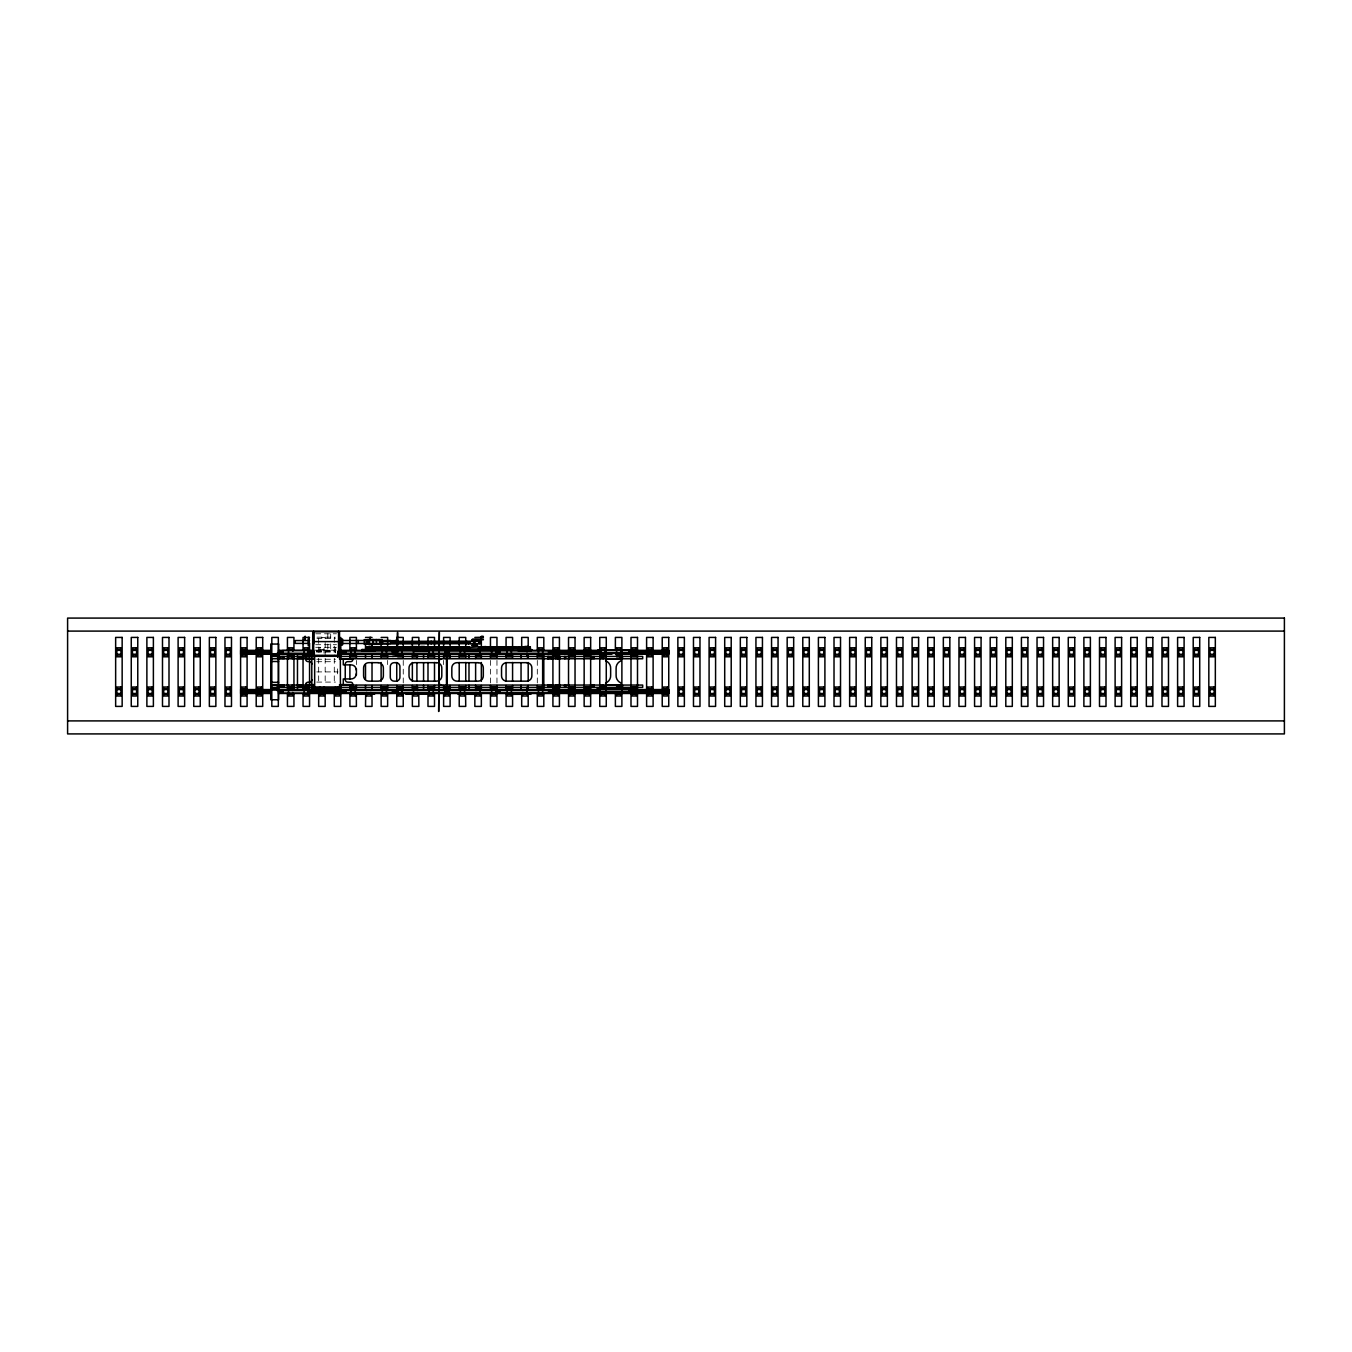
<?xml version="1.0" encoding="UTF-8"?>
<svg xmlns="http://www.w3.org/2000/svg" width="1352" height="1352" viewBox="0 0 1352 1352"><rect width="100%" height="100%" fill="white"/><g stroke="black" fill="none" stroke-linecap="round" stroke-linejoin="round"><path stroke-width="0.75" stroke-dasharray="5 3.75" d="M315.726 633.784L336.479 633.784M316.976 637.164L335.38 637.164M316.976 638.465L335.38 638.465M315.726 644.701L336.479 644.701M315.726 647.304L336.479 647.304M319.832 649.467L324.007 649.467M313.647 650.177L336.479 650.177M316.52 650.346L335.499 650.346M316.52 650.988L335.499 650.988M316.52 651.36L335.499 651.36M316.52 652.087L335.499 652.087M316.74 659.235L335.482 659.235M316.74 661.72L335.482 661.72M316.74 671.91L338.034 671.91M316.74 682.084L335.482 682.084M537.302 660.418L537.302 683.402M496.961 660.418L496.961 683.402M490.455 660.418L490.455 683.402M443.608 660.418L443.608 664.592M403.251 660.418L403.251 683.402M387.635 660.418L387.635 664.592M356.404 660.418L356.404 664.592M337.561 668.868L337.561 676.98M335.448 647.811L335.448 653.202M334.282 637.417L334.282 656.227M334.282 658.323L334.282 683.402M330.682 633.851L330.682 637.907M330.682 643.89L330.682 650.109M327.809 633.851L327.809 637.907M327.809 644.076L327.809 650.109M325.173 656.227L325.173 637.417L318.666 637.417L318.666 656.227M325.173 658.323L325.173 683.402M324.007 653.202L324.007 647.811L319.832 647.811L319.832 656.785M318.666 658.323L318.666 683.402"/><path stroke-width="1.5" d="M374.436 648.808L408.439 648.808M414.337 649.197L410.349 649.197A3.904 3.904 0 0 0 408.659 648.808L408.659 648.081M519.252 648.791L519.252 646.966M522.21 648.791L522.21 646.966M522.463 648.791L522.463 646.966M523.123 648.791L523.123 646.966M523.292 648.791L523.258 646.966M525.962 648.791L525.962 646.966M526.976 648.791L526.976 646.966M528.919 648.791L528.919 646.966M529.088 648.791L529.088 646.966M529.798 648.791L529.697 646.966M530.136 646.966L530.136 648.791L530.407 646.966L487.548 646.966A3.904 3.904 0 0 1 485.858 646.577L468.62 647.405M479.74 647.253L479.436 648.875M277.075 686.9L277.16 690.618M557.514 656.295L557.582 658.762M602.012 656.295L602.13 658.762M395.747 640.797L397.556 640.121M67.6 631.097L1284.4 631.097M313.647 631.79L338.558 631.79M481.363 636.268L483.12 636.268M481.075 636.91L483.408 636.91M309.557 637.417L303.051 637.417L303.051 649.957M365.513 637.417L372.02 637.417M381.129 637.417L387.635 637.417L387.635 649.957M474.839 637.417L483.408 637.248M472.456 639.073L483.408 639.073M339.538 639.428L342.631 639.293L342.631 644.65L339.538 644.65M397.556 639.631L396.305 639.766L397.082 644.194M471.933 639.733L483.408 639.733M367.389 639.952L382.227 639.952M471.933 640.223L477.391 640.223M309.524 640.544L295.277 640.544L295.277 643.4L309.524 643.4M342.631 640.476L390.593 640.476L390.593 643.467L342.631 643.467M390.593 640.679L398.012 640.679L398.012 643.282L390.593 643.282M339.538 641.017L342.259 641.017M466.981 641.152L382.819 641.423M382.008 641.423L383.089 641.152M466.66 641.355L480.264 641.355L480.264 643.687L466.66 643.687M313.647 641.592L338.558 641.592M397.522 642.2L468.553 642.2M397.488 642.842L466.643 642.842M339.538 644.532L342.259 644.532M471.814 645.174L477.51 645.174M471.814 645.681L477.51 645.681M368.589 646.476L372.493 646.476M420.658 646.476L424.562 646.476M524.762 646.476L528.666 646.476M368.589 646.729L372.493 646.729M416.855 646.594L410.349 646.594A3.904 3.904 0 0 1 408.659 646.983L365.8 646.983L365.919 648.808L408.659 648.808M420.658 646.729L424.562 646.729M524.762 646.729L528.666 646.729M468.62 646.983L417.7 646.983L417.7 648.808L485.858 649.18A3.904 3.904 0 0 1 487.548 648.791L530.407 648.791M417.7 647.321L410.349 647.253L410.349 648.554L414.337 648.554M429.159 647.811L433.316 647.811L433.316 656.785L429.159 656.785L429.091 646.983M521.838 647.692L487.548 646.966M521.771 648.047L487.768 648.791M410.433 648.487L417.7 648.487M425.779 648.385L466.372 648.385M479.267 648.554L485.858 648.521L485.858 647.219L479.233 646.729L479.233 649.078M116.83 649.467L120.987 649.467M132.445 649.467L136.603 649.467M148.061 649.467L152.218 649.467M163.676 649.467L167.834 649.467M179.292 649.467L183.45 649.467M194.908 649.467L199.065 649.467M210.523 649.467L214.681 649.467M226.139 649.467L230.296 649.467M241.755 649.467L245.912 649.467M257.37 649.467L261.544 649.467M288.601 649.467L292.776 649.467M304.217 649.467L308.391 649.467M351.064 649.467L355.238 649.467M375.755 649.585L361.812 649.585L361.829 650.768M382.312 649.467L386.469 649.467M397.927 649.467L402.085 649.467M427.807 649.585L413.864 649.585L413.898 650.768M429.159 649.467L433.316 649.467M444.774 649.467L448.932 649.467M460.39 649.467L464.547 649.467M465.95 650.768L466.034 649.585L479.859 649.585M491.621 649.467L495.778 649.467M507.237 649.467L511.411 649.467M531.928 649.585L517.985 649.585L518.137 650.768L518.272 649.585M538.468 649.467L542.642 649.467M554.083 649.467L558.258 649.467M569.699 649.467L573.873 649.467M585.315 649.467L589.489 649.467M600.947 649.467L605.105 649.467M616.563 649.467L620.72 649.467M632.178 649.467L636.336 649.467M647.794 649.467L651.951 649.467M663.409 649.467L667.567 649.467M679.025 649.467L683.183 649.467M694.641 649.467L698.798 649.467M710.256 649.467L714.414 649.467M725.872 649.467L730.029 649.467M741.487 649.467L745.662 649.467M757.103 649.467L761.277 649.467M772.719 649.467L776.893 649.467M788.334 649.467L792.509 649.467M803.95 649.467L808.124 649.467M819.565 649.467L823.74 649.467M835.181 649.467L839.355 649.467M850.814 649.467L854.971 649.467M866.429 649.467L870.587 649.467M882.045 649.467L886.202 649.467M897.66 649.467L901.818 649.467M913.276 649.467L917.433 649.467M928.892 649.467L933.049 649.467M944.507 649.467L948.665 649.467M960.123 649.467L964.28 649.467M975.738 649.467L979.896 649.467M991.354 649.467L995.528 649.467M1006.97 649.467L1011.144 649.467M1022.585 649.467L1026.759 649.467M1038.201 649.467L1042.375 649.467M1053.816 649.467L1057.991 649.467M1069.432 649.467L1073.606 649.467M1085.064 649.467L1089.222 649.467M1100.68 649.467L1104.837 649.467M1116.296 649.467L1120.453 649.467M1131.911 649.467L1136.069 649.467M1147.527 649.467L1151.684 649.467M1163.142 649.467L1167.3 649.467M1178.758 649.467L1182.916 649.467M1194.374 649.467L1198.531 649.467M1209.989 649.467L1214.147 649.467M597.973 649.805L629.204 649.805M116.83 650.346L120.987 650.346M132.445 650.346L136.603 650.346M148.061 650.346L152.218 650.346M163.676 650.346L167.834 650.346M179.292 650.346L183.45 650.346M194.908 650.346L199.065 650.346M210.523 650.346L214.681 650.346M226.139 650.346L230.296 650.346M240.588 650.346L270.113 650.346M278.546 650.346L312.295 650.346M339.707 650.346L362.911 650.346M375.569 650.346L413.526 650.346M426.184 650.346L466.271 650.346M478.912 650.346L518.999 650.346M531.64 650.346L668.75 650.346M679.025 650.346L683.183 650.346M694.641 650.346L698.798 650.346M710.256 650.346L714.414 650.346M725.872 650.346L730.029 650.346M741.487 650.346L745.662 650.346M757.103 650.346L761.277 650.346M772.719 650.346L776.893 650.346M788.334 650.346L792.509 650.346M803.95 650.346L808.124 650.346M819.565 650.346L823.74 650.346M835.181 650.346L839.355 650.346M850.814 650.346L854.971 650.346M866.429 650.346L870.587 650.346M882.045 650.346L886.202 650.346M897.66 650.346L901.818 650.346M913.276 650.346L917.433 650.346M928.892 650.346L933.049 650.346M944.507 650.346L948.665 650.346M960.123 650.346L964.28 650.346M975.738 650.346L979.896 650.346M991.354 650.346L995.528 650.346M1006.97 650.346L1011.144 650.346M1022.585 650.346L1026.759 650.346M1038.201 650.346L1042.375 650.346M1053.816 650.346L1057.991 650.346M1069.432 650.346L1073.606 650.346M1085.064 650.346L1089.222 650.346M1100.68 650.346L1104.837 650.346M1116.296 650.346L1120.453 650.346M1131.911 650.346L1136.069 650.346M1147.527 650.346L1151.684 650.346M1163.142 650.346L1167.3 650.346M1178.758 650.346L1182.916 650.346M1194.374 650.346L1198.531 650.346M1209.989 650.346L1214.147 650.346M282.298 650.582L308.324 650.582M240.588 650.988L270.113 650.988M278.546 650.988L282.771 650.988M308.07 650.988L312.295 650.988M339.707 650.988L444.318 650.768M445.18 650.988L500.003 650.988M500.291 650.768L599.139 650.988M628.663 650.988L668.75 650.988M240.588 651.36L270.113 651.36M278.546 651.36L282.771 651.36M308.07 651.36L314.408 651.36M337.611 651.36L346.044 651.36M392.435 651.36L396.66 651.36M445.18 651.36L449.388 651.36M495.795 651.36L500.003 651.36M548.523 651.36L599.139 651.36M628.663 651.36L668.75 651.36M240.588 652.087L270.113 652.087M278.546 652.087L282.771 652.087M308.07 652.087L312.295 652.087M339.707 652.087L346.044 652.087M392.435 652.087L396.66 652.087M445.18 652.087L449.388 652.087M495.795 652.087L500.003 652.087M548.523 652.087L599.139 652.087M628.663 652.087L668.75 652.087M240.588 652.509L270.113 652.509M278.546 652.509L282.771 652.509M308.07 652.509L314.408 652.509M337.611 652.509L343.932 652.509M392.435 652.509L396.66 652.509M548.523 652.509L668.75 652.509M240.588 653.236L270.113 653.236M278.546 653.236L314.408 653.236M337.611 653.236L611.797 653.236M616.005 653.236L668.75 653.236M597.263 653.438L629.931 653.438M240.588 653.607L270.113 653.607M278.546 653.607L282.771 653.607M308.07 653.607L314.408 653.607M337.611 653.607L343.932 653.607M392.435 653.607L396.66 653.607M548.523 653.607L611.797 653.607M616.005 653.607L668.75 653.607M271.329 654.081L278.613 654.081M396.626 654.081L397.556 654.081M116.83 654.25L120.987 654.25M132.445 654.25L136.603 654.25M148.061 654.25L152.218 654.25M163.676 654.25L167.834 654.25M179.292 654.25L183.45 654.25M194.908 654.25L199.065 654.25M210.523 654.25L214.681 654.25M226.139 654.25L230.296 654.25M240.588 654.25L270.113 654.25M272.986 654.25L314.408 654.25M337.611 654.25L611.797 654.25M616.005 654.25L668.75 654.25M679.025 654.25L683.183 654.25M694.641 654.25L698.798 654.25M710.256 654.25L714.414 654.25M725.872 654.25L730.029 654.25M741.487 654.25L745.662 654.25M757.103 654.25L761.277 654.25M772.719 654.25L776.893 654.25M788.334 654.25L792.509 654.25M803.95 654.25L808.124 654.25M819.565 654.25L823.74 654.25M835.181 654.25L839.355 654.25M850.814 654.25L854.971 654.25M866.429 654.25L870.587 654.25M882.045 654.25L886.202 654.25M897.66 654.25L901.818 654.25M913.276 654.25L917.433 654.25M928.892 654.25L933.049 654.25M944.507 654.25L948.665 654.25M960.123 654.25L964.28 654.25M975.738 654.25L979.896 654.25M991.354 654.25L995.528 654.25M1006.97 654.25L1011.144 654.25M1022.585 654.25L1026.759 654.25M1038.201 654.25L1042.375 654.25M1053.816 654.25L1057.991 654.25M1069.432 654.25L1073.606 654.25M1085.064 654.25L1089.222 654.25M1100.68 654.25L1104.837 654.25M1116.296 654.25L1120.453 654.25M1131.911 654.25L1136.069 654.25M1147.527 654.25L1151.684 654.25M1163.142 654.25L1167.3 654.25M1178.758 654.25L1182.916 654.25M1194.374 654.25L1198.531 654.25M1209.989 654.25L1214.147 654.25M116.83 655.128L120.987 655.128M132.445 655.128L136.603 655.128M148.061 655.128L152.218 655.128M163.676 655.128L167.834 655.128M179.292 655.128L183.45 655.128M194.908 655.128L199.065 655.128M210.523 655.128L214.681 655.128M226.139 655.128L230.296 655.128M241.755 655.128L245.912 655.128M257.37 655.128L261.544 655.128M272.986 655.128L277.16 655.128M288.601 655.128L292.776 655.128M304.217 655.128L308.391 655.128M351.064 655.128L355.238 655.128M382.312 655.128L386.469 655.128M397.927 655.128L402.085 655.128M413.543 655.128L417.7 655.128M429.159 655.128L433.316 655.128M444.774 655.128L448.932 655.128M460.39 655.128L464.547 655.128M476.005 655.128L480.163 655.128M491.621 655.128L495.778 655.128M507.237 655.128L511.411 655.128M538.468 655.128L542.642 655.128M554.083 655.128L558.258 655.128M569.699 655.128L573.873 655.128M585.315 655.128L589.489 655.128M600.947 655.128L605.105 655.128M616.563 655.128L620.72 655.128M632.178 655.128L636.336 655.128M647.794 655.128L651.951 655.128M663.409 655.128L667.567 655.128M679.025 655.128L683.183 655.128M694.641 655.128L698.798 655.128M710.256 655.128L714.414 655.128M725.872 655.128L730.029 655.128M741.487 655.128L745.662 655.128M757.103 655.128L761.277 655.128M772.719 655.128L776.893 655.128M788.334 655.128L792.509 655.128M803.95 655.128L808.124 655.128M819.565 655.128L823.74 655.128M835.181 655.128L839.355 655.128M850.814 655.128L854.971 655.128M866.429 655.128L870.587 655.128M882.045 655.128L886.202 655.128M897.66 655.128L901.818 655.128M913.276 655.128L917.433 655.128M928.892 655.128L933.049 655.128M944.507 655.128L948.665 655.128M960.123 655.128L964.28 655.128M975.738 655.128L979.896 655.128M991.354 655.128L995.528 655.128M1006.97 655.128L1011.144 655.128M1022.585 655.128L1026.759 655.128M1038.201 655.128L1042.375 655.128M1053.816 655.128L1057.991 655.128M1069.432 655.128L1073.606 655.128M1085.064 655.128L1089.222 655.128M1100.68 655.128L1104.837 655.128M1116.296 655.128L1120.453 655.128M1131.911 655.128L1136.069 655.128M1147.527 655.128L1151.684 655.128M1163.142 655.128L1167.3 655.128M1178.758 655.128L1182.916 655.128M1194.374 655.128L1198.531 655.128M1209.989 655.128L1214.147 655.128M341.279 655.382L310.842 655.382L310.825 656.43M340.434 655.669L311.788 655.669L311.788 688.151L340.434 688.151L340.332 655.382M271.329 655.872L278.613 656.041M311.788 655.957L340.434 655.957M396.626 655.957L392.536 656.43M311.788 656.295L340.434 656.295M271.329 656.43L314.188 656.497M339.301 656.43L642.69 656.43L642.69 658.762L339.301 658.762M288.601 656.785L292.776 656.785L292.776 654.25M417.7 656.785L413.543 656.785L413.543 647.811M542.642 656.785L538.468 656.785L538.468 647.811L542.642 647.811L542.642 696.01L538.468 696.01L538.468 687.036L542.642 687.036M271.329 658.762L313.985 658.762M305.552 656.43L305.67 659.235L313.867 659.235M340.146 659.235L352.787 659.235M439.332 661.111L439.62 659.049L441.682 658.762M271.329 661.5L278.613 661.5M271.329 682.321L278.613 682.321M439.332 682.709L439.62 684.771L441.682 685.058M273.442 684.67L278.613 684.67M305.552 687.391L305.67 684.585L313.867 684.585M340.146 684.585L352.787 684.585M271.329 685.058L313.985 685.058M339.301 685.058L642.69 685.058L642.69 687.391L271.329 687.391M288.601 687.036L292.776 687.036L292.776 689.571M417.7 687.036L413.543 687.036L413.543 696.01L417.7 696.01L417.7 692.427M311.788 687.323L340.434 687.323M273.442 687.779L278.613 687.779M271.329 687.948L278.613 687.948M116.83 688.692L120.987 688.692M132.445 688.692L136.603 688.692M148.061 688.692L152.218 688.692M163.676 688.692L167.834 688.692M179.292 688.692L183.45 688.692M194.908 688.692L199.065 688.692M210.523 688.692L214.681 688.692M226.139 688.692L230.296 688.692M241.755 688.692L245.912 688.692M257.37 688.692L261.544 688.692M272.986 688.692L277.16 688.692M288.601 688.692L292.776 688.692M304.217 688.692L308.391 688.692M319.832 688.692L324.007 688.692M335.448 688.692L339.622 688.692M351.064 688.692L355.238 688.692M382.312 688.692L386.469 688.692M397.927 688.692L402.085 688.692M413.543 688.692L417.7 688.692M429.159 688.692L433.316 688.692M444.774 688.692L448.932 688.692M460.39 688.692L464.547 688.692M476.005 688.692L480.163 688.692M491.621 688.692L495.778 688.692M507.237 688.692L511.411 688.692M538.468 688.692L542.642 688.692M554.083 688.692L558.258 688.692M569.699 688.692L573.873 688.692M585.315 688.692L589.489 688.692M632.178 688.692L636.336 688.692M647.794 688.692L651.951 688.692M663.409 688.692L667.567 688.692M679.025 688.692L683.183 688.692M694.641 688.692L698.798 688.692M710.256 688.692L714.414 688.692M725.872 688.692L730.029 688.692M741.487 688.692L745.662 688.692M757.103 688.692L761.277 688.692M772.719 688.692L776.893 688.692M788.334 688.692L792.509 688.692M803.95 688.692L808.124 688.692M819.565 688.692L823.74 688.692M835.181 688.692L839.355 688.692M850.814 688.692L854.971 688.692M866.429 688.692L870.587 688.692M882.045 688.692L886.202 688.692M897.66 688.692L901.818 688.692M913.276 688.692L917.433 688.692M928.892 688.692L933.049 688.692M944.507 688.692L948.665 688.692M960.123 688.692L964.28 688.692M975.738 688.692L979.896 688.692M991.354 688.692L995.528 688.692M1006.97 688.692L1011.144 688.692M1022.585 688.692L1026.759 688.692M1038.201 688.692L1042.375 688.692M1053.816 688.692L1057.991 688.692M1069.432 688.692L1073.606 688.692M1085.064 688.692L1089.222 688.692M1100.68 688.692L1104.837 688.692M1116.296 688.692L1120.453 688.692M1131.911 688.692L1136.069 688.692M1147.527 688.692L1151.684 688.692M1163.142 688.692L1167.3 688.692M1178.758 688.692L1182.916 688.692M1194.374 688.692L1198.531 688.692M1209.989 688.692L1214.147 688.692M597.043 688.81L629.711 688.81M116.83 689.571L120.987 689.571M132.445 689.571L136.603 689.571M148.061 689.571L152.218 689.571M163.676 689.571L167.834 689.571M179.292 689.571L183.45 689.571M194.908 689.571L199.065 689.571M210.523 689.571L214.681 689.571M226.139 689.571L230.296 689.571M240.588 689.571L270.113 689.571M272.986 689.571L599.139 689.571M628.663 689.571L668.75 689.571M679.025 689.571L683.183 689.571M694.641 689.571L698.798 689.571M710.256 689.571L714.414 689.571M725.872 689.571L730.029 689.571M741.487 689.571L745.662 689.571M757.103 689.571L761.277 689.571M772.719 689.571L776.893 689.571M788.334 689.571L792.509 689.571M803.95 689.571L808.124 689.571M819.565 689.571L823.74 689.571M835.181 689.571L839.355 689.571M850.814 689.571L854.971 689.571M866.429 689.571L870.587 689.571M882.045 689.571L886.202 689.571M897.66 689.571L901.818 689.571M913.276 689.571L917.433 689.571M928.892 689.571L933.049 689.571M944.507 689.571L948.665 689.571M960.123 689.571L964.28 689.571M975.738 689.571L979.896 689.571M991.354 689.571L995.528 689.571M1006.97 689.571L1011.144 689.571M1022.585 689.571L1026.759 689.571M1038.201 689.571L1042.375 689.571M1053.816 689.571L1057.991 689.571M1069.432 689.571L1073.606 689.571M1085.064 689.571L1089.222 689.571M1100.68 689.571L1104.837 689.571M1116.296 689.571L1120.453 689.571M1131.911 689.571L1136.069 689.571M1147.527 689.571L1151.684 689.571M1163.142 689.571L1167.3 689.571M1178.758 689.571L1182.916 689.571M1194.374 689.571L1198.531 689.571M1209.989 689.571L1214.147 689.571M271.329 689.74L278.613 689.74M597.043 689.807L629.711 689.807M240.588 690.213L270.113 690.213M278.546 690.213L282.771 690.213M308.07 690.213L343.932 690.213M392.435 690.213L396.66 690.213M548.523 690.213L599.139 690.213M628.663 690.213L668.75 690.213M240.588 690.585L270.113 690.585M278.546 690.585L599.139 690.585M628.663 690.585L668.75 690.585M240.588 691.311L270.113 691.311M278.546 691.311L282.771 691.311M308.07 691.311L343.932 691.311M392.435 691.311L396.66 691.311M548.523 691.311L599.139 691.311M628.663 691.311L668.75 691.311M240.588 691.734L270.113 691.734M278.546 691.734L282.771 691.734M308.07 691.734L346.044 691.734M392.435 691.734L396.66 691.734M445.18 691.734L449.388 691.734M495.795 691.734L500.003 691.734M548.523 691.734L668.75 691.734M614.011 691.937L612.726 692.461M240.588 692.461L270.113 692.461M278.546 692.461L282.771 692.461M308.07 692.461L346.044 692.461M392.435 692.461L396.66 692.461M445.18 692.461L449.388 692.461M495.795 692.461L500.003 692.461M548.523 692.461L668.75 692.461M240.588 692.815L270.113 692.815M278.546 692.815L282.771 692.815M308.07 692.815L346.044 692.815M392.435 692.815L396.66 692.815M445.18 692.815L449.388 692.815M495.795 692.815L500.003 692.815M548.523 692.815L668.75 692.815M282.112 693.238L308.155 693.238M344.118 693.052L392.266 693.052M396.17 693.052L444.318 693.052M448.222 693.052L496.387 693.052M500.291 693.052L548.439 693.052M116.83 693.475L120.987 693.475M132.445 693.475L136.603 693.475M148.061 693.475L152.218 693.475M163.676 693.475L167.834 693.475M179.292 693.475L183.45 693.475M194.908 693.475L199.065 693.475M210.523 693.475L214.681 693.475M226.139 693.475L230.296 693.475M240.588 693.475L270.113 693.475M278.546 693.475L668.75 693.475M679.025 693.475L683.183 693.475M694.641 693.475L698.798 693.475M710.256 693.475L714.414 693.475M725.872 693.475L730.029 693.475M741.487 693.475L745.662 693.475M757.103 693.475L761.277 693.475M772.719 693.475L776.893 693.475M788.334 693.475L792.509 693.475M803.95 693.475L808.124 693.475M819.565 693.475L823.74 693.475M835.181 693.475L839.355 693.475M850.814 693.475L854.971 693.475M866.429 693.475L870.587 693.475M882.045 693.475L886.202 693.475M897.66 693.475L901.818 693.475M913.276 693.475L917.433 693.475M928.892 693.475L933.049 693.475M944.507 693.475L948.665 693.475M960.123 693.475L964.28 693.475M975.738 693.475L979.896 693.475M991.354 693.475L995.528 693.475M1006.97 693.475L1011.144 693.475M1022.585 693.475L1026.759 693.475M1038.201 693.475L1042.375 693.475M1053.816 693.475L1057.991 693.475M1069.432 693.475L1073.606 693.475M1085.064 693.475L1089.222 693.475M1100.68 693.475L1104.837 693.475M1116.296 693.475L1120.453 693.475M1131.911 693.475L1136.069 693.475M1147.527 693.475L1151.684 693.475M1163.142 693.475L1167.3 693.475M1178.758 693.475L1182.916 693.475M1194.374 693.475L1198.531 693.475M1209.989 693.475L1214.147 693.475M116.83 694.353L120.987 694.353M132.445 694.353L136.603 694.353M148.061 694.353L152.218 694.353M163.676 694.353L167.834 694.353M179.292 694.353L183.45 694.353M194.908 694.353L199.065 694.353M210.523 694.353L214.681 694.353M226.139 694.353L230.296 694.353M241.755 694.353L245.912 694.353M257.37 694.353L261.544 694.353M288.601 694.353L292.776 694.353M304.217 694.353L308.391 694.353M319.832 694.353L324.007 694.353M335.448 694.353L339.622 694.353M351.064 694.353L374.572 694.235L374.369 693.052M382.312 694.353L386.469 694.353M397.927 694.353L402.085 694.353M426.624 694.235L405.938 694.235L405.989 693.052M429.159 694.353L433.316 694.353M444.774 694.353L448.932 694.353M480.163 694.353L457.99 694.235L458.058 693.052M491.621 694.353L495.778 694.353M507.237 694.353L530.728 694.235L530.677 693.052M538.468 694.353L542.642 694.353M554.083 694.353L558.258 694.353M569.699 694.353L573.873 694.353M585.315 694.353L589.489 694.353M600.947 694.353L605.105 694.353M616.563 694.353L620.72 694.353M632.178 694.353L636.336 694.353M647.794 694.353L651.951 694.353M663.409 694.353L667.567 694.353M679.025 694.353L683.183 694.353M694.641 694.353L698.798 694.353M710.256 694.353L714.414 694.353M725.872 694.353L730.029 694.353M741.487 694.353L745.662 694.353M757.103 694.353L761.277 694.353M772.719 694.353L776.893 694.353M788.334 694.353L792.509 694.353M803.95 694.353L808.124 694.353M819.565 694.353L823.74 694.353M835.181 694.353L839.355 694.353M850.814 694.353L854.971 694.353M866.429 694.353L870.587 694.353M882.045 694.353L886.202 694.353M897.66 694.353L901.818 694.353M913.276 694.353L917.433 694.353M928.892 694.353L933.049 694.353M944.507 694.353L948.665 694.353M960.123 694.353L964.28 694.353M975.738 694.353L979.896 694.353M991.354 694.353L995.528 694.353M1006.97 694.353L1011.144 694.353M1022.585 694.353L1026.759 694.353M1038.201 694.353L1042.375 694.353M1053.816 694.353L1057.991 694.353M1069.432 694.353L1073.606 694.353M1085.064 694.353L1089.222 694.353M1100.68 694.353L1104.837 694.353M1116.296 694.353L1120.453 694.353M1131.911 694.353L1136.069 694.353M1147.527 694.353L1151.684 694.353M1163.142 694.353L1167.3 694.353M1178.758 694.353L1182.916 694.353M1194.374 694.353L1198.531 694.353M1209.989 694.353L1214.147 694.353M67.6 720.903L1284.4 720.903M557.43 687.492L557.582 685.058M463.347 648.757L463.364 646.983M625.165 692.461L616.343 692.461M622.512 656.43L622.512 658.762M622.512 685.058L622.512 687.391M620.72 692.427L620.72 696.01L616.563 696.01L616.563 692.427M620.483 656.43L620.483 658.762M620.483 685.058L620.483 687.391M615.38 649.957L615.38 637.417L621.886 637.417L621.886 706.403L615.38 706.403L615.38 691.768M610.411 692.461L601.589 692.461M605.105 692.427L605.105 696.01L600.947 696.01L600.947 692.427M603.431 656.43L603.431 658.762M603.431 685.058L603.431 687.391M602.13 685.058L602.13 687.391M594.136 656.43L594.136 658.762M594.136 685.058L594.136 687.391M592.97 656.43L592.97 658.762M592.97 685.058L592.97 687.391M591.753 656.43L591.753 658.762M591.753 685.058L591.753 687.391M569.074 656.43L569.074 658.762M569.074 685.058L569.074 687.391M565.829 656.43L565.829 658.762M565.829 685.058L565.829 687.391M564.528 656.43L564.528 658.762M564.528 685.058L564.528 687.391M559.931 656.43L559.931 658.762M559.931 685.058L559.931 687.391M559.627 656.43L559.627 658.762M559.627 685.058L559.627 687.391M558.866 656.43L558.866 658.762M558.866 685.058L558.866 687.391M556.906 656.43L556.906 658.762M556.906 685.058L556.906 687.391M555.621 656.43L555.621 658.762M555.621 685.058L555.621 687.391M552.038 656.43L552.038 658.762M552.038 685.058L552.038 687.391M551.193 656.43L551.193 658.762M551.193 685.058L551.193 687.391M550.061 656.43L550.061 658.762M550.061 685.058L550.061 687.391M548.861 656.43L548.861 658.762M548.861 685.058L548.861 687.391M548.135 656.43L548.135 658.762M548.135 685.058L548.135 687.391M547.797 656.43L547.797 658.762M547.797 685.058L547.797 687.391M543.808 649.957L543.808 637.417L537.302 637.417L537.302 649.957M543.808 654.148L543.808 689.672M543.808 693.863L543.808 706.403L537.302 706.403L537.302 693.863M542.997 656.43L542.997 658.762M542.997 685.058L542.997 687.391M537.302 654.148L537.302 658.323M537.302 685.498L537.302 689.672M531.623 649.585L531.42 650.768M531.201 650.768L531.167 649.585L530.846 650.768M530.711 649.585L530.592 650.768M530.525 649.585L530.322 650.768M530.542 693.052L530.542 694.235M530.204 693.052L530.204 694.235M529.95 649.585L529.95 650.768M529.781 693.052L529.781 694.235M529.376 649.585L529.376 650.768M529.173 693.052L529.173 694.235M528.733 649.585L528.733 650.768M528.463 693.052L528.463 694.235M528.193 647.878L528.193 637.417L521.686 637.417L521.686 647.878M528.193 654.148L528.193 658.323M528.193 662.497L528.193 681.323M528.193 685.498L528.193 689.672M528.193 693.863L528.193 706.403L521.686 706.403L521.686 693.863M527.939 649.585L527.939 650.768M527.686 693.052L527.686 694.235M527.077 649.585L527.077 650.768M527.027 653.202L527.027 656.785M527.027 687.036L527.027 696.01L522.852 696.01L522.852 692.427M526.773 693.052L526.773 694.235M526.165 649.585L526.165 650.768M525.843 693.052L525.843 694.235M525.184 649.585L525.184 650.768M524.846 693.052L524.846 694.235M524.204 649.585L524.204 650.768M524.356 693.052L524.356 694.235M523.866 693.052L523.866 694.235M523.376 646.966L523.376 648.791M523.207 649.585L523.207 650.768M522.244 649.585L522.244 650.768M521.872 693.052L521.872 694.235M521.314 649.585L521.314 650.768M521.044 654.402L521.044 658.525M521.044 662.649L521.044 681.171M521.044 685.295L521.044 689.419M520.503 649.585L520.503 650.768M520.672 693.052L520.672 694.235M519.743 649.585L519.743 650.768M519.557 693.052L519.557 694.235M519.134 649.585L519.134 650.768M518.644 649.585L518.644 650.768M517.613 693.052L517.613 694.235M516.194 693.052L516.194 694.235M512.577 649.957L512.577 637.417L506.07 637.417L506.07 649.957M512.577 654.148L512.577 658.323M512.577 662.497L512.577 681.323M512.577 685.498L512.577 689.672M512.577 693.863L512.577 706.403L506.07 706.403L506.07 693.863M512.476 693.052L512.476 694.235M511.546 693.052L511.546 694.235M511.411 647.811L511.411 656.785L507.237 656.785L507.237 647.811M510.11 693.052L510.11 694.235M506.07 654.148L506.07 658.323M506.07 662.497L506.07 681.323M506.07 685.498L506.07 689.672M496.961 658.323L496.961 637.417L490.455 637.417L490.455 649.957M496.961 685.498L496.961 706.403L490.455 706.403L490.455 693.863M495.778 647.811L495.778 656.785L491.621 656.785L491.621 647.811M490.455 654.148L490.455 658.323M490.455 685.498L490.455 689.672M484.168 647.253L484.168 648.554M482.782 647.253L482.782 648.554M481.346 637.417L481.346 649.957M481.346 654.148L481.346 658.323M481.346 662.497L481.346 681.323M481.346 685.498L481.346 689.672M481.346 693.863L481.346 706.403L474.839 706.403L474.839 693.863M480.163 647.811L480.163 656.785L476.005 656.785L476.005 654.25M479.757 641.355L479.757 643.687M479.605 650.768L479.605 649.585L479.368 650.768M479.115 649.585L479.115 650.768M478.828 641.355L478.828 643.687M478.963 650.768L478.794 649.585L478.523 650.768M478.659 646.729L478.659 649.078M478.608 693.052L478.49 694.235M478.27 649.585L478.27 650.768M477.881 649.585L477.881 650.768M478.152 693.052L478.152 694.235M477.712 693.052L477.712 694.235M477.324 649.585L477.324 650.768M477.121 693.052L477.121 694.235M476.681 649.585L476.681 650.768M476.411 693.052L476.411 694.235M476.005 689.571L476.005 687.036L480.163 687.036L480.163 696.01L476.005 696.01L476.005 692.427M475.887 649.585L475.887 650.768M475.617 654.402L475.617 658.525M475.617 662.649L475.617 681.171M475.617 685.295L475.617 689.419M475.634 693.052L475.634 694.235M474.974 641.355L474.974 643.687M475.025 649.585L475.025 650.768M474.721 693.052L474.721 694.235M474.113 649.585L474.113 650.768M473.792 693.052L473.792 694.235M473.572 641.355L473.572 643.687M473.132 649.585L473.132 650.768M472.794 693.052L472.794 694.235M472.304 693.052L472.304 694.235M472.135 649.585L472.135 650.768M471.814 693.052L471.814 694.235M471.155 649.585L471.155 650.768M470.817 693.052L470.817 694.235M470.327 641.355L470.327 643.687M470.192 649.585L470.192 650.768M469.82 693.052L469.82 694.235M469.516 646.729L469.516 649.078M469.262 649.585L469.262 650.768M468.992 641.355L468.89 643.687M468.992 654.402L468.992 658.525M468.992 662.649L468.992 681.171M468.992 685.295L468.992 689.419M468.738 642.842L468.738 643.687M468.62 693.052L468.62 694.235M468.468 642.842L468.468 643.687M468.4 646.983L425.559 646.983M468.451 649.585L468.451 650.768M467.488 646.983L467.488 648.808M467.691 649.585L467.691 650.768M467.505 693.052L467.505 694.235M467.37 646.983L467.37 648.808M466.913 643.687L382.785 643.89L382.819 642.842M467.082 649.585L467.099 650.768M466.322 641.152L466.322 643.89M466.085 649.585L466.203 650.768M465.73 649.957L465.73 637.417L459.224 637.417L459.224 649.957M465.73 654.148L465.73 658.323M465.73 662.497L465.73 681.323M465.73 685.498L465.73 689.672M465.561 693.052L465.73 706.403L459.224 706.403L459.224 693.863M464.125 693.052L464.125 694.235M460.424 693.052L460.424 694.235M459.477 693.052L459.477 694.235M459.224 654.148L459.224 658.323M459.224 662.497L459.224 681.323M459.224 685.498L459.224 689.672M450.115 649.957L450.115 637.417L443.608 637.417L443.608 649.957M450.115 654.148L450.115 658.323M450.115 685.498L450.115 689.672M450.115 693.863L450.115 706.403L443.608 706.403L443.608 693.863M447.14 656.43L447.14 687.391M446.481 658.762L446.481 685.058M443.608 654.148L443.608 658.323M443.608 685.498L443.608 689.672M434.499 649.957L434.499 637.417L427.993 637.417L427.993 649.957M434.499 654.148L434.499 658.323M434.499 662.497L434.499 681.323M434.499 685.498L434.499 689.672M434.499 693.863L434.499 706.403L427.993 706.403L427.993 693.863M431.153 643.89L431.153 641.152L431.102 642.2M427.993 654.148L427.993 658.323M427.993 662.497L427.993 681.323M427.993 685.498L427.993 689.672M427.502 649.585L427.553 650.768M427.316 649.585L427.316 650.768M427.046 649.585L427.08 650.768M426.742 649.585L426.894 650.768M426.471 649.585L426.607 650.768M426.556 693.052L426.421 694.235M426.218 649.585L426.218 650.768M426.083 693.052L426.083 694.235M425.931 646.983L425.931 648.808M425.829 649.585L425.829 650.768M425.66 693.052L425.66 694.235M425.272 649.585L425.272 650.768M425.069 693.052L425.069 694.235M424.917 646.983L424.781 648.808M424.613 649.585L424.613 650.768M424.359 693.052L424.359 694.235M423.835 649.585L423.835 650.768M423.565 654.402L423.565 658.525M423.565 662.649L423.565 681.171M423.565 685.295L423.565 689.419M423.565 693.052L423.565 694.235M423.294 646.983L423.294 648.808M422.973 649.585L422.973 650.768M422.787 646.983L422.787 648.808M422.669 693.052L422.669 694.235M422.061 649.585L422.061 650.768M421.74 693.052L421.74 694.235M421.063 649.585L421.063 650.768M420.742 693.052L420.742 694.235M420.252 693.052L420.252 694.235M420.083 649.585L420.083 650.768M419.745 693.052L419.745 694.235M419.086 649.585L419.086 650.768M418.866 647.878L418.866 637.417L412.36 637.417L412.36 649.957M418.765 693.052L418.866 706.403L412.36 706.403L412.36 693.863M418.495 646.983L418.495 648.808M418.14 649.585L418.14 650.768M417.21 649.585L417.21 650.768M416.906 647.321L416.906 648.487M416.923 654.402L416.923 658.525M416.923 662.649L416.923 681.171M416.923 685.295L416.923 689.419M416.568 693.052L416.568 694.235M416.382 647.321L416.382 648.487M416.399 649.585L416.399 650.768M415.639 649.585L415.639 650.768M415.453 693.052L415.453 694.235M415.03 649.585L415.03 650.768M414.709 647.321L414.658 648.487M414.54 649.585L414.54 650.768M414.27 649.585L414.27 650.768M414.084 649.585L413.982 650.768M412.732 647.321L412.732 648.487M412.36 654.148L412.36 658.323M412.36 662.497L412.36 681.323M412.36 685.498L412.36 689.672M412.073 693.052L412.073 694.235M411.701 647.321L411.701 648.487M408.659 646.983L374.301 646.983M408.372 693.052L408.372 694.235M407.425 693.052L407.425 694.235M403.251 649.957L403.251 637.417L396.744 637.417L396.744 656.227M403.251 654.148L403.251 658.323M403.251 685.498L403.251 689.672M403.251 693.863L403.251 706.403L396.744 706.403L396.744 685.498M402.085 647.811L402.085 656.785L397.927 656.785L397.927 654.25M397.927 647.811L397.927 651.394M397.556 656.43L397.556 632.398L397.082 656.43M396.744 662.497L396.744 681.323M392.671 640.679L392.671 643.282M392.536 640.814L392.536 643.146M387.635 654.148L387.635 658.323M387.635 685.498L387.635 689.672M387.635 693.863L387.635 706.403L381.129 706.403L381.129 693.863M386.469 647.811L386.469 656.785L382.312 656.785L382.312 647.811M381.839 639.614L381.839 644.346M381.01 639.614L381.129 649.957M381.129 654.148L381.129 658.323M381.129 662.497L381.129 681.323M381.129 685.498L381.129 689.672M380.351 639.614L380.149 644.346M379.946 639.614L379.946 644.346M379.287 639.564L379.287 640.595M378.594 639.564L378.594 640.595M377.039 639.564L377.039 640.595M376.938 646.983L376.938 648.808M376.616 639.564L376.616 640.595M376.431 639.614L376.431 644.346M375.721 639.564L375.721 640.595M375.501 649.585L375.45 650.768M375.264 649.585L375.264 650.768M374.842 649.585L374.994 650.768M374.555 649.585L374.69 650.768M374.352 649.585L374.42 650.768M373.997 646.983L373.997 648.808M374.166 649.585L374.166 650.768M374.031 693.052L374.031 694.235M373.896 639.564L373.896 640.595M373.743 646.983L373.743 648.808M373.777 649.585L373.777 650.768M373.405 639.614L373.405 644.346M373.524 646.983L373.524 648.808M373.608 693.052L373.608 694.235M373.203 639.614L373.203 644.346M373.203 649.585L373.203 650.768M373 639.564L373 640.595M373.084 648.808L372.915 646.983L372.814 648.808M373 693.052L373 694.235M372.628 639.564L372.628 640.595M372.56 649.585L372.56 650.768M372.307 693.052L372.307 694.235M372.087 639.564L372.087 640.595M372.02 643.687L372.02 647.878M372.02 654.148L372.02 658.323M372.02 662.497L372.02 681.323M372.02 685.498L372.02 689.672M372.02 693.863L372.02 706.403L365.513 706.403L365.699 693.052M371.783 649.585L371.783 650.768M371.513 693.052L371.513 694.235M370.921 649.585L370.921 650.768M370.854 692.427L370.854 696.01L366.696 696.01L366.696 692.427M370.617 693.052L370.617 694.235M370.161 637.181L370.161 638.448M370.245 646.983L370.245 648.808M369.789 639.564L369.789 640.595M370.009 649.585L370.009 650.768M369.451 639.564L369.451 644.481M369.688 693.052L369.688 694.235M369.18 639.614L369.265 644.346M369.231 646.983L369.231 648.808M369.096 639.614L369.028 644.346M369.011 649.585L369.011 650.768M368.69 693.052L368.69 694.235M368.572 639.614L368.572 640.595M368.505 646.983L368.454 648.808M368.183 693.052L368.183 694.235M367.795 639.614L367.795 644.346M367.795 646.983L367.795 648.808M368.031 649.585L368.031 650.768M367.693 693.052L367.693 694.235M367.288 646.983L367.288 648.808M367.119 646.983L367.119 648.808M367.034 649.585L367.034 650.768M366.696 647.811L366.696 649.467M366.409 646.983L366.51 648.808M366.172 641.49L366.172 639.614L364.279 639.614L364.279 641.625M366.172 642.673L366.172 644.346L364.279 644.346L364.279 642.673M366.071 646.983L366.071 648.808M366.088 649.585L366.088 650.768M365.513 643.687L365.513 649.957M365.513 654.148L365.513 658.323M365.513 664.592L365.513 679.228M365.513 685.498L365.513 689.672M365.158 649.585L365.158 650.768M364.516 693.052L364.516 694.235M364.347 649.585L364.347 650.768M363.57 649.585L363.57 650.768M363.401 693.052L363.401 694.235M362.978 649.585L362.978 650.768M362.606 649.585L362.471 650.768M362.218 649.585L362.218 650.768M362.032 649.585L362.099 650.768M361.457 693.052L361.457 694.235M360.021 693.052L360.021 694.235M358.314 640.476L358.314 643.467M356.404 649.957L356.404 637.417L349.898 637.417L349.898 649.957M356.404 654.148L356.404 658.323M356.404 668.767L356.404 675.037M356.404 685.498L356.404 689.672M356.32 693.052L356.404 706.403L349.898 706.403L349.898 693.863M355.373 693.052L355.373 694.235M353.937 693.052L353.937 694.235M352.787 658.762L352.787 659.539A2.079 2.079 0 0 1 350.709 661.635L347.836 661.635A2.603 2.603 0 0 0 345.233 664.238L345.233 679.583A2.603 2.603 0 0 0 347.836 682.185L350.709 682.185A2.079 2.079 0 0 1 352.787 684.281L352.787 685.058M349.898 654.148L349.898 658.323M349.898 664.592L349.898 679.228M349.898 685.498L349.898 689.672M343.29 658.762L343.29 664.88L351.097 664.88A5.205 5.205 0 0 1 356.303 670.085M343.29 685.058L343.29 678.941L351.097 678.941A5.205 5.205 0 0 0 356.303 673.735M342.242 639.293L342.242 644.65M341.279 655.382L341.279 656.43M340.788 637.417L340.788 658.323M340.788 685.498L340.788 706.403L334.282 706.403L334.282 687.593M339.893 639.293L339.893 644.65M339.622 647.811L339.622 656.785M339.622 687.036L339.622 696.01L335.448 696.01L335.448 687.036M339.538 631.688L339.538 643.941M339.2 631.925L339.2 652.036M338.558 631.198L338.558 655.382M338.034 655.957L338.034 657.089M338.034 686.731L338.034 688.117M337.763 655.382L337.763 656.43M337.561 655.957L337.561 657.089M337.561 686.731L337.561 688.117M325.173 687.593L325.173 706.403L318.666 706.403L318.666 687.593M324.007 687.036L324.007 696.01L319.832 696.01L319.832 687.036M314.661 655.669L314.661 688.151M314.188 655.957L314.188 657.089M314.188 686.731L314.188 688.117M313.748 631.688L313.748 643.941M313.647 631.198L313.647 655.382M312.751 631.688L312.65 652.036M312.261 655.382L312.261 656.43M311.484 655.382L311.484 656.43M309.557 643.687L309.557 706.403L303.051 706.403L303.051 693.863M309.135 638.668L309.135 645.8M308.797 637.181L308.797 638.381M308.239 638.668L308.239 645.8M305.265 636.403L305.265 639.242M304.994 636.37L304.994 639.242M303.051 654.148L303.051 689.672M302.814 656.43L302.814 658.762M302.814 685.058L302.814 687.391M301.378 656.43L301.378 658.762M301.378 685.058L301.378 687.391M300.212 656.43L300.212 658.762M300.212 685.058L300.212 687.391M299.045 656.43L299.045 658.762M299.045 685.058L299.045 687.391M297.474 654.216L297.474 689.588M293.942 649.957L293.942 637.417L287.435 637.417L287.435 649.957M293.942 654.148L293.942 689.672M293.942 693.863L293.942 706.403L287.435 706.403L287.435 693.863M293.316 656.43L293.316 658.762M293.316 685.058L293.316 687.391M292.776 651.394L292.776 647.811L288.601 647.811L288.365 658.762M292.776 692.427L292.776 696.01L288.601 696.01L288.365 685.058M292.269 656.43L292.269 658.762M292.269 685.058L292.269 687.391M287.435 654.148L287.435 689.672M284.005 656.43L284.005 658.762M284.005 685.058L284.005 687.391M282.771 656.43L282.771 658.762M282.771 685.058L282.771 687.391M280.946 656.43L280.946 658.762M280.946 685.058L280.946 687.391M279.256 656.43L279.256 658.762M279.256 685.058L279.256 687.391M277.16 653.202L277.16 656.785M271.82 643.687L271.82 637.417L278.326 637.417L278.326 706.403L271.82 706.403L271.82 700.133M271.718 644.059L271.718 699.761M271.329 644.059L271.329 699.761M305.67 684.585A2.349 2.349 0 0 1 308.019 682.236L309.236 682.236A2.603 2.603 0 0 0 311.839 679.633M305.67 659.235A2.349 2.349 0 0 0 308.019 661.584L309.236 661.584A2.603 2.603 0 0 1 311.839 664.187M522.683 646.966L522.683 648.791L522.683 646.966M527.753 646.966L527.753 648.791L527.702 646.966M528.412 646.966L528.412 648.791L528.412 646.966M394.852 641.862L395.68 642.082L394.902 641.761M392.908 641.828L393.669 642.234L392.959 641.727M1284.4 618.084L67.6 618.084L67.6 733.916L1284.4 733.916L1284.4 618.084M439.332 632.398L438.673 711.422L439.332 632.398M122.153 637.417L115.647 637.417L115.647 706.403L122.153 706.403L122.153 637.417M137.769 637.417L131.262 637.417L131.262 706.403L137.769 706.403L137.769 637.417M153.384 637.417L146.878 637.417L146.878 706.403L153.384 706.403L153.384 637.417M169 637.417L162.494 637.417L162.494 706.403L169 706.403L169 637.417M184.632 637.417L178.109 637.417L178.109 706.403L184.632 706.403L184.632 637.417M200.248 637.417L193.742 637.417L193.742 706.403L200.248 706.403L200.248 637.417M215.864 637.417L209.357 637.417L209.357 706.403L215.864 706.403L215.864 637.417M231.479 637.417L224.973 637.417L224.973 706.403L231.479 706.403L231.479 637.417M247.095 637.417L240.588 637.417L240.588 706.403L247.095 706.403L247.095 637.417M262.71 637.417L256.204 637.417L256.204 706.403L262.71 706.403L262.71 637.417M559.424 637.417L552.917 637.417L552.917 706.403L559.424 706.403L559.424 637.417M575.039 637.417L568.533 637.417L568.533 706.403L575.039 706.403L575.039 637.417M590.655 637.417L584.148 637.417L584.148 706.403L590.655 706.403L590.655 637.417M606.271 637.417L599.764 637.417L599.764 706.403L606.271 706.403L606.271 637.417M637.502 637.417L630.995 637.417L630.995 706.403L637.502 706.403L637.502 637.417M653.117 637.417L646.611 637.417L646.611 706.403L653.117 706.403L653.117 637.417M668.75 637.417L662.226 637.417L662.226 706.403L668.75 706.403L668.75 637.417M684.365 637.417L677.859 637.417L677.859 706.403L684.365 706.403L684.365 637.417M699.981 637.417L693.475 637.417L693.475 706.403L699.981 706.403L699.981 637.417M715.597 637.417L709.09 637.417L709.09 706.403L715.597 706.403L715.597 637.417M731.212 637.417L724.706 637.417L724.706 706.403L731.212 706.403L731.212 637.417M746.828 637.417L740.321 637.417L740.321 706.403L746.828 706.403L746.828 637.417M762.443 637.417L755.937 637.417L755.937 706.403L762.443 706.403L762.443 637.417M778.059 637.417L771.553 637.417L771.553 706.403L778.059 706.403L778.059 637.417M793.675 637.417L787.168 637.417L787.168 706.403L793.675 706.403L793.675 637.417M809.29 637.417L802.784 637.417L802.784 706.403L809.29 706.403L809.29 637.417M824.906 637.417L818.399 637.417L818.399 706.403L824.906 706.403L824.906 637.417M840.522 637.417L834.015 637.417L834.015 706.403L840.522 706.403L840.522 637.417M856.137 637.417L849.631 637.417L849.631 706.403L856.137 706.403L856.137 637.417M871.753 637.417L865.246 637.417L865.246 706.403L871.753 706.403L871.753 637.417M887.368 637.417L880.862 637.417L880.862 706.403L887.368 706.403L887.368 637.417M902.984 637.417L896.477 637.417L896.477 706.403L902.984 706.403L902.984 637.417M918.616 637.417L912.11 637.417L912.11 706.403L918.616 706.403L918.616 637.417M934.232 637.417L927.726 637.417L927.726 706.403L934.232 706.403L934.232 637.417M949.848 637.417L943.341 637.417L943.341 706.403L949.848 706.403L949.848 637.417M965.463 637.417L958.957 637.417L958.957 706.403L965.463 706.403L965.463 637.417M981.079 637.417L974.572 637.417L974.572 706.403L981.079 706.403L981.079 637.417M996.694 637.417L990.188 637.417L990.188 706.403L996.694 706.403L996.694 637.417M1012.31 637.417L1005.803 637.417L1005.803 706.403L1012.31 706.403L1012.31 637.417M1027.926 637.417L1021.419 637.417L1021.419 706.403L1027.926 706.403L1027.926 637.417M1043.541 637.417L1037.035 637.417L1037.035 706.403L1043.541 706.403L1043.541 637.417M1059.157 637.417L1052.65 637.417L1052.65 706.403L1059.157 706.403L1059.157 637.417M1074.772 637.417L1068.266 637.417L1068.266 706.403L1074.772 706.403L1074.772 637.417M1090.388 637.417L1083.881 637.417L1083.881 706.403L1090.388 706.403L1090.388 637.417M1106.004 637.417L1099.497 637.417L1099.497 706.403L1106.004 706.403L1106.004 637.417M1121.619 637.417L1115.113 637.417L1115.113 706.403L1121.619 706.403L1121.619 637.417M1137.235 637.417L1130.728 637.417L1130.728 706.403L1137.235 706.403L1137.235 637.417M1152.85 637.417L1146.344 637.417L1146.344 706.403L1152.85 706.403L1152.85 637.417M1168.483 637.417L1161.976 637.417L1161.976 706.403L1168.483 706.403L1168.483 637.417M1184.098 637.417L1177.592 637.417L1177.592 706.403L1184.098 706.403L1184.098 637.417M1199.714 637.417L1193.208 637.417L1193.208 706.403L1199.714 706.403L1199.714 637.417M1215.33 637.417L1208.823 637.417L1208.823 706.403L1215.33 706.403L1215.33 637.417M382.227 639.614L367.389 639.614L367.389 644.346L382.227 644.346L382.227 639.614M278.613 644.059L270.839 644.059L270.806 699.761L278.613 699.761L278.613 644.059M120.987 647.811L116.83 647.811L116.83 656.785L120.987 656.785L120.987 647.811M136.603 647.811L132.445 647.811L132.445 656.785L136.603 656.785L136.603 647.811M152.218 647.811L148.061 647.811L148.061 656.785L152.218 656.785L152.218 647.811M167.834 647.811L163.676 647.811L163.676 656.785L167.834 656.785L167.834 647.811M183.45 647.811L179.292 647.811L179.292 656.785L183.45 656.785L183.45 647.811M199.065 647.811L194.908 647.811L194.908 656.785L199.065 656.785L199.065 647.811M214.681 647.811L210.523 647.811L210.523 656.785L214.681 656.785L214.681 647.811M230.296 647.811L226.139 647.811L226.139 656.785L230.296 656.785L230.296 647.811M245.912 647.811L241.755 647.811L241.755 656.785L245.912 656.785L245.912 647.811M261.544 647.811L257.37 647.811L257.37 656.785L261.544 656.785L261.544 647.811M308.391 647.811L304.217 647.811L304.217 656.785L308.391 656.785L308.391 647.811M355.238 647.811L351.064 647.811L351.064 656.785L355.238 656.785L355.238 647.811M448.932 647.811L444.774 647.811L444.774 656.785L448.932 656.785L448.932 647.811M464.547 647.811L460.39 647.811L460.39 656.785L464.547 656.785L464.547 647.811M558.258 647.811L554.083 647.811L554.083 656.785L558.258 656.785L558.258 647.811M573.873 647.811L569.699 647.811L569.699 656.785L573.873 656.785L573.873 647.811M589.489 647.811L585.315 647.811L585.315 656.785L589.489 656.785L589.489 647.811M605.105 647.811L600.947 647.811L600.947 656.785L605.105 656.785L605.105 647.811M620.72 647.811L616.563 647.811L616.563 656.785L620.72 656.785L620.72 647.811M636.336 647.811L632.178 647.811L632.178 656.785L636.336 656.785L636.336 647.811M651.951 647.811L647.794 647.811L647.794 656.785L651.951 656.785L651.951 647.811M667.567 647.811L663.409 647.811L663.409 656.785L667.567 656.785L667.567 647.811M683.183 647.811L679.025 647.811L679.025 656.785L683.183 656.785L683.183 647.811M698.798 647.811L694.641 647.811L694.641 656.785L698.798 656.785L698.798 647.811M714.414 647.811L710.256 647.811L710.256 656.785L714.414 656.785L714.414 647.811M730.029 647.811L725.872 647.811L725.872 656.785L730.029 656.785L730.029 647.811M745.662 647.811L741.487 647.811L741.487 656.785L745.662 656.785L745.662 647.811M761.277 647.811L757.103 647.811L757.103 656.785L761.277 656.785L761.277 647.811M776.893 647.811L772.719 647.811L772.719 656.785L776.893 656.785L776.893 647.811M792.509 647.811L788.334 647.811L788.334 656.785L792.509 656.785L792.509 647.811M808.124 647.811L803.95 647.811L803.95 656.785L808.124 656.785L808.124 647.811M823.74 647.811L819.565 647.811L819.565 656.785L823.74 656.785L823.74 647.811M839.355 647.811L835.181 647.811L835.181 656.785L839.355 656.785L839.355 647.811M854.971 647.811L850.814 647.811L850.814 656.785L854.971 656.785L854.971 647.811M870.587 647.811L866.429 647.811L866.429 656.785L870.587 656.785L870.587 647.811M886.202 647.811L882.045 647.811L882.045 656.785L886.202 656.785L886.202 647.811M901.818 647.811L897.66 647.811L897.66 656.785L901.818 656.785L901.818 647.811M917.433 647.811L913.276 647.811L913.276 656.785L917.433 656.785L917.433 647.811M933.049 647.811L928.892 647.811L928.892 656.785L933.049 656.785L933.049 647.811M948.665 647.811L944.507 647.811L944.507 656.785L948.665 656.785L948.665 647.811M964.28 647.811L960.123 647.811L960.123 656.785L964.28 656.785L964.28 647.811M979.896 647.811L975.738 647.811L975.738 656.785L979.896 656.785L979.896 647.811M995.528 647.811L991.354 647.811L991.354 656.785L995.528 656.785L995.528 647.811M1011.144 647.811L1006.97 647.811L1006.97 656.785L1011.144 656.785L1011.144 647.811M1026.759 647.811L1022.585 647.811L1022.585 656.785L1026.759 656.785L1026.759 647.811M1042.375 647.811L1038.201 647.811L1038.201 656.785L1042.375 656.785L1042.375 647.811M1057.991 647.811L1053.816 647.811L1053.816 656.785L1057.991 656.785L1057.991 647.811M1073.606 647.811L1069.432 647.811L1069.432 656.785L1073.606 656.785L1073.606 647.811M1089.222 647.811L1085.064 647.811L1085.064 656.785L1089.222 656.785L1089.222 647.811M1104.837 647.811L1100.68 647.811L1100.68 656.785L1104.837 656.785L1104.837 647.811M1120.453 647.811L1116.296 647.811L1116.296 656.785L1120.453 656.785L1120.453 647.811M1136.069 647.811L1131.911 647.811L1131.911 656.785L1136.069 656.785L1136.069 647.811M1151.684 647.811L1147.527 647.811L1147.527 656.785L1151.684 656.785L1151.684 647.811M1167.3 647.811L1163.142 647.811L1163.142 656.785L1167.3 656.785L1167.3 647.811M1182.916 647.811L1178.758 647.811L1178.758 656.785L1182.916 656.785L1182.916 647.811M1198.531 647.811L1194.374 647.811L1194.374 656.785L1198.531 656.785L1198.531 647.811M1214.147 647.811L1209.989 647.811L1209.989 656.785L1214.147 656.785L1214.147 647.811M621.058 659.032L605.696 659.032L605.696 660.841A7.808 7.808 0 0 1 610.648 668.648L610.648 675.155A7.808 7.808 0 0 1 605.696 682.98L605.696 684.788L621.058 684.788L621.058 682.98A7.808 7.808 0 0 1 616.106 675.155L616.106 668.648A7.808 7.808 0 0 1 621.058 660.841L621.058 659.032M378.171 662.666L368.792 662.666A5.205 5.205 0 0 0 363.587 667.871L363.587 675.949A5.205 5.205 0 0 0 368.792 681.154L378.171 681.154A5.205 5.205 0 0 0 383.376 675.949L383.376 667.871A5.205 5.205 0 0 0 378.171 662.666M396.018 662.666L394.192 662.666A3.904 3.904 0 0 0 390.289 666.57L390.289 677.251A3.904 3.904 0 0 0 394.192 681.154L396.018 681.154A3.904 3.904 0 0 0 399.922 677.251L399.922 666.57A3.904 3.904 0 0 0 396.018 662.666M436.595 662.666L414.219 662.666A5.205 5.205 0 0 0 409.014 667.871L409.014 675.949A5.205 5.205 0 0 0 414.219 681.154L436.595 681.154A5.205 5.205 0 0 0 441.8 675.949L441.8 667.871A5.205 5.205 0 0 0 436.595 662.666M478.118 662.666L457.027 662.666A5.205 5.205 0 0 0 451.822 667.871L451.822 675.949A5.205 5.205 0 0 0 457.027 681.154L478.118 681.154A5.205 5.205 0 0 0 483.323 675.949L483.323 667.871A5.205 5.205 0 0 0 478.118 662.666M526.655 662.666L506.747 662.666A5.205 5.205 0 0 0 501.541 667.871L501.541 675.949A5.205 5.205 0 0 0 506.747 681.154L526.655 681.154A5.205 5.205 0 0 0 531.86 675.949L531.86 667.871A5.205 5.205 0 0 0 526.655 662.666M120.987 687.036L116.83 687.036L116.83 696.01L120.987 696.01L120.987 687.036M136.603 687.036L132.445 687.036L132.445 696.01L136.603 696.01L136.603 687.036M152.218 687.036L148.061 687.036L148.061 696.01L152.218 696.01L152.218 687.036M167.834 687.036L163.676 687.036L163.676 696.01L167.834 696.01L167.834 687.036M183.45 687.036L179.292 687.036L179.292 696.01L183.45 696.01L183.45 687.036M199.065 687.036L194.908 687.036L194.908 696.01L199.065 696.01L199.065 687.036M214.681 687.036L210.523 687.036L210.523 696.01L214.681 696.01L214.681 687.036M230.296 687.036L226.139 687.036L226.139 696.01L230.296 696.01L230.296 687.036M245.912 687.036L241.755 687.036L241.755 696.01L245.912 696.01L245.912 687.036M261.544 687.036L257.37 687.036L257.37 696.01L261.544 696.01L261.544 687.036M308.391 687.036L304.217 687.036L304.217 696.01L308.391 696.01L308.391 687.036M355.238 687.036L351.064 687.036L351.064 696.01L355.238 696.01L355.238 687.036M386.469 687.036L382.312 687.036L382.312 696.01L386.469 696.01L386.469 687.036M402.085 687.036L397.927 687.036L397.927 696.01L402.085 696.01L402.085 687.036M433.316 687.036L429.159 687.036L429.159 696.01L433.316 696.01L433.316 687.036M448.932 687.036L444.774 687.036L444.774 696.01L448.932 696.01L448.932 687.036M464.547 687.036L460.39 687.036L460.39 696.01L464.547 696.01L464.547 687.036M495.778 687.036L491.621 687.036L491.621 696.01L495.778 696.01L495.778 687.036M511.411 687.036L507.237 687.036L507.237 696.01L511.411 696.01L511.411 687.036M558.258 687.036L554.083 687.036L554.083 696.01L558.258 696.01L558.258 687.036M573.873 687.036L569.699 687.036L569.699 696.01L573.873 696.01L573.873 687.036M589.489 687.036L585.315 687.036L585.315 696.01L589.489 696.01L589.489 687.036M605.105 687.036L600.947 687.036L600.947 688.692L605.105 688.692L605.105 687.036M620.72 687.036L616.563 687.036L616.563 688.692L620.72 688.692L620.72 687.036M636.336 687.036L632.178 687.036L632.178 696.01L636.336 696.01L636.336 687.036M651.951 687.036L647.794 687.036L647.794 696.01L651.951 696.01L651.951 687.036M667.567 687.036L663.409 687.036L663.409 696.01L667.567 696.01L667.567 687.036M683.183 687.036L679.025 687.036L679.025 696.01L683.183 696.01L683.183 687.036M698.798 687.036L694.641 687.036L694.641 696.01L698.798 696.01L698.798 687.036M714.414 687.036L710.256 687.036L710.256 696.01L714.414 696.01L714.414 687.036M730.029 687.036L725.872 687.036L725.872 696.01L730.029 696.01L730.029 687.036M745.662 687.036L741.487 687.036L741.487 696.01L745.662 696.01L745.662 687.036M761.277 687.036L757.103 687.036L757.103 696.01L761.277 696.01L761.277 687.036M776.893 687.036L772.719 687.036L772.719 696.01L776.893 696.01L776.893 687.036M792.509 687.036L788.334 687.036L788.334 696.01L792.509 696.01L792.509 687.036M808.124 687.036L803.95 687.036L803.95 696.01L808.124 696.01L808.124 687.036M823.74 687.036L819.565 687.036L819.565 696.01L823.74 696.01L823.74 687.036M839.355 687.036L835.181 687.036L835.181 696.01L839.355 696.01L839.355 687.036M854.971 687.036L850.814 687.036L850.814 696.01L854.971 696.01L854.971 687.036M870.587 687.036L866.429 687.036L866.429 696.01L870.587 696.01L870.587 687.036M886.202 687.036L882.045 687.036L882.045 696.01L886.202 696.01L886.202 687.036M901.818 687.036L897.66 687.036L897.66 696.01L901.818 696.01L901.818 687.036M917.433 687.036L913.276 687.036L913.276 696.01L917.433 696.01L917.433 687.036M933.049 687.036L928.892 687.036L928.892 696.01L933.049 696.01L933.049 687.036M948.665 687.036L944.507 687.036L944.507 696.01L948.665 696.01L948.665 687.036M964.28 687.036L960.123 687.036L960.123 696.01L964.28 696.01L964.28 687.036M979.896 687.036L975.738 687.036L975.738 696.01L979.896 696.01L979.896 687.036M995.528 687.036L991.354 687.036L991.354 696.01L995.528 696.01L995.528 687.036M1011.144 687.036L1006.97 687.036L1006.97 696.01L1011.144 696.01L1011.144 687.036M1026.759 687.036L1022.585 687.036L1022.585 696.01L1026.759 696.01L1026.759 687.036M1042.375 687.036L1038.201 687.036L1038.201 696.01L1042.375 696.01L1042.375 687.036M1057.991 687.036L1053.816 687.036L1053.816 696.01L1057.991 696.01L1057.991 687.036M1073.606 687.036L1069.432 687.036L1069.432 696.01L1073.606 696.01L1073.606 687.036M1089.222 687.036L1085.064 687.036L1085.064 696.01L1089.222 696.01L1089.222 687.036M1104.837 687.036L1100.68 687.036L1100.68 696.01L1104.837 696.01L1104.837 687.036M1120.453 687.036L1116.296 687.036L1116.296 696.01L1120.453 696.01L1120.453 687.036M1136.069 687.036L1131.911 687.036L1131.911 696.01L1136.069 696.01L1136.069 687.036M1151.684 687.036L1147.527 687.036L1147.527 696.01L1151.684 696.01L1151.684 687.036M1167.3 687.036L1163.142 687.036L1163.142 696.01L1167.3 696.01L1167.3 687.036M1182.916 687.036L1178.758 687.036L1178.758 696.01L1182.916 696.01L1182.916 687.036M1198.531 687.036L1194.374 687.036L1194.374 696.01L1198.531 696.01L1198.531 687.036M1214.147 687.036L1209.989 687.036L1209.989 696.01L1214.147 696.01L1214.147 687.036M466.71 650.768L466.71 649.585L466.592 650.768"/></g></svg>
